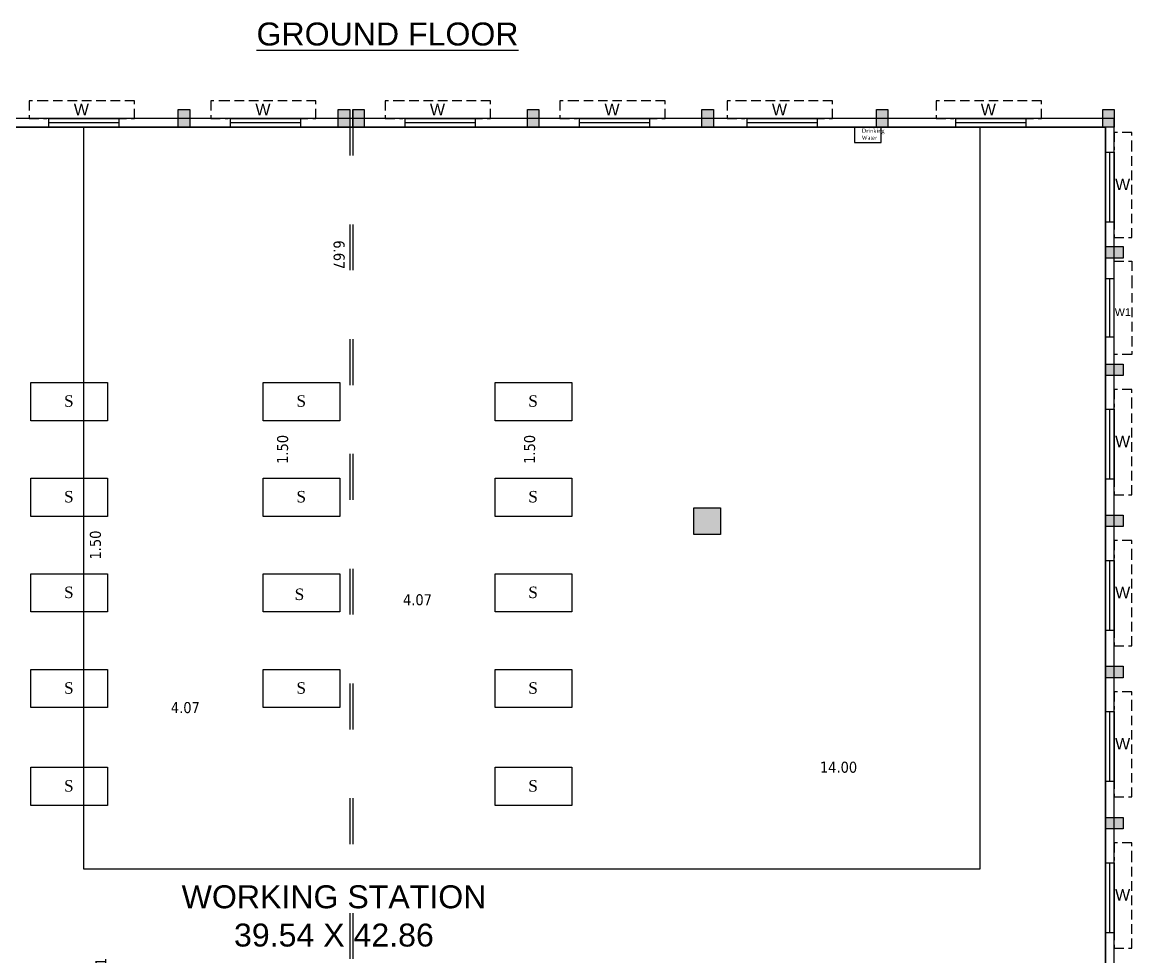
# Model space of a CAD drawing. Header units: metres. Extents: x 2292 to 2697, y 2134 to 2248.
# Drawn here: x 2525.07 to 2554.06, y 2167.69 to 2192.12 of the extents above; entities that cross this region are included whole.
import ezdxf

# ---------------------------------------------------------------- set-up
doc = ezdxf.new("R2010")
doc.units = ezdxf.units.M
doc.linetypes.add('ACAD_ISO03W100', pattern=[30, 12, -18])
doc.linetypes.add('DASHED', pattern=[0.75, 0.5, -0.25])
for name, color, linetype in [('BLK_1_COVERED_AREA', 140, 'Continuous'), ('BLK_1_FLR_1_REGULAR_ROOM_1', 4, 'Continuous'), ('BLK_1_FLR_1_ROOM_1_LIGHT_VENTILATION_1', 4, 'Continuous'), ('WORKSHOP_AREA', 121, 'Continuous')]:
    doc.layers.add(name, color=color, linetype=linetype)
doc.layers.add('BLK_1_FLR_1_BLT_UP_AREA', color=45, linetype='Continuous', plot=False)
doc.styles.add('CODE', font='tahoma.ttf')
doc.styles.add('DIM', font='swissc.ttf')
doc.styles.get("Standard").update_dxf_attribs({"font": 'arial.ttf'})
doc.styles.add('TIMES NEW ROMAN', font='times.ttf')
doc.dimstyles.new('Din', dxfattribs={"dimscale": 0, "dimtxt": 0.25, "dimasz": 0.1, "dimexe": 0.15, "dimexo": 0.15, "dimgap": 0.03, "dimtad": 0, "dimzin": 0, "dimdsep": 46, "dimtxsty": 'DIM', "dimblk": 'ARCHTICK', "dimcen": 0.09, "dimdle": 0.15, "dimse1": 1, "dimse2": 1, "dimclrd": 256, "dimclre": 256, "dimclrt": 7, "dimadec": 0, "dimazin": 3, "dimtfac": 1, "dimtofl": 0, "dimtmove": 1, "dimatfit": 3, "dimfxl": 0, "dimtolj": 1, "dimtzin": 0, "dimarcsym": 0})

# ---------------------------------------------------------------- blocks, each defined once
blk = doc.blocks.new('A$C4F610507')
blk.add_lwpolyline([(1.13, 0.03), (4.11, 0.03), (4.11, 1.74), (1.13, 1.74)], close=True)
blk = doc.blocks.new('*D475')
at = {"layer": 'Defpoints', "color": 0}
for p in [(2538.428, 2181.707), (2538.33, 2180.207), (2538.428, 2180.207)]:
    blk.add_point(p, dxfattribs=at)
at = {"insert": (2538.33, 2180.957), "char_height": 0.288, "attachment_point": 5, "rotation": 90, "style": 'CODE'}
blk.add_mtext('\\A1;1.50', dxfattribs=at)
blk = doc.blocks.new('*D476')
at = {"layer": 'Defpoints', "color": 0}
for p in [(2526.752, 2179.207), (2526.987, 2179.207), (2526.752, 2177.707)]:
    blk.add_point(p, dxfattribs=at)
at = {"insert": (2526.987, 2178.457), "char_height": 0.288, "attachment_point": 5, "rotation": 90, "style": 'CODE'}
blk.add_mtext('\\A1;1.50', dxfattribs=at)
blk = doc.blocks.new('*D484')
at = {"layer": 'Defpoints', "color": 0}
for p in [(2527.299, 2174.207), (2527.299, 2174.207), (2531.37, 2174.207)]:
    blk.add_point(p, dxfattribs=at)
at = {"insert": (2529.335, 2174.207), "char_height": 0.288, "attachment_point": 5, "style": 'CODE'}
blk.add_mtext('\\A1;4.07', dxfattribs=at)
blk = doc.blocks.new('*D308')
at = {"layer": 'Defpoints', "color": 0}
for p in [(2533.37, 2177.025), (2537.428, 2177.025), (2537.428, 2177.025)]:
    blk.add_point(p, dxfattribs=at)
at = {"insert": (2535.399, 2177.025), "char_height": 0.288, "attachment_point": 5, "style": 'CODE'}
blk.add_mtext('\\A1;4.07', dxfattribs=at)
blk = doc.blocks.new('*D485')
at = {"layer": 'Defpoints', "color": 0}
for p in [(2531.37, 2181.707), (2531.37, 2180.207), (2531.37, 2180.207)]:
    blk.add_point(p, dxfattribs=at)
at = {"insert": (2531.877, 2180.957), "char_height": 0.288, "attachment_point": 5, "rotation": 90, "style": 'CODE'}
blk.add_mtext('\\A1;1.50', dxfattribs=at)
blk = doc.blocks.new('*D486')
at = {"layer": 'Defpoints', "color": 0}
for p in [(2533.33, 2189.378), (2533.33, 2189.378), (2533.37, 2182.707)]:
    blk.add_point(p, dxfattribs=at)
at = {"insert": (2533.35, 2186.042), "char_height": 0.288, "attachment_point": 5, "rotation": 270.3478, "style": 'CODE'}
blk.add_mtext('\\A1;6.67', dxfattribs=at)
blk = doc.blocks.new('*D487')
at = {"layer": 'Defpoints', "color": 0}
for p in [(2526.299, 2171.648), (2526.299, 2162.934), (2527.131, 2162.934)]:
    blk.add_point(p, dxfattribs=at)
at = {"insert": (2527.131, 2167.291), "char_height": 0.288, "attachment_point": 5, "rotation": 90, "style": 'CODE'}
blk.add_mtext('\\A1;8.71', dxfattribs=at)
blk = doc.blocks.new('*D513')
at = {"layer": 'Defpoints', "color": 0}
for p in [(2539.428, 2172.648), (2553.372, 2172.648), (2553.372, 2172.648)]:
    blk.add_point(p, dxfattribs=at)
at = {"insert": (2546.4, 2172.648), "char_height": 0.288, "attachment_point": 5, "style": 'CODE'}
blk.add_mtext('\\A1;14.00', dxfattribs=at)

msp = doc.modelspace()

# ---------------------------------------------------------------- hatches: boundary and pattern name
h = msp.add_hatch(color=256)
h.dxf.hatch_style = 1
h.paths.add_polyline_path([(2529.44998, 2189.83798), (2529.14998, 2189.83798), (2529.14998, 2189.37798), (2529.44998, 2189.37798)])
h = msp.add_hatch(color=256)
h.dxf.hatch_style = 1
h.paths.add_polyline_path([(2533.62998, 2189.83798), (2533.32998, 2189.83798), (2533.32998, 2189.37798), (2533.62998, 2189.37798)])
h = msp.add_hatch(color=256)
h.dxf.hatch_style = 1
h.paths.add_polyline_path([(2534.00998, 2189.83798), (2533.70998, 2189.83798), (2533.70998, 2189.37798), (2534.00998, 2189.37798)])
h = msp.add_hatch(color=256)
h.dxf.hatch_style = 1
h.paths.add_polyline_path([(2538.56998, 2189.83798), (2538.26998, 2189.83798), (2538.26998, 2189.37798), (2538.56998, 2189.37798)])
h = msp.add_hatch(color=256)
h.dxf.hatch_style = 1
h.paths.add_polyline_path([(2543.12998, 2189.83798), (2542.82998, 2189.83798), (2542.82998, 2189.37798), (2543.12998, 2189.37798)])
h = msp.add_hatch(color=256)
h.dxf.hatch_style = 1
h.paths.add_polyline_path([(2547.68998, 2189.83798), (2547.38998, 2189.83798), (2547.38998, 2189.37798), (2547.68998, 2189.37798)])
h = msp.add_hatch(color=256)
h.dxf.hatch_style = 1
h.paths.add_polyline_path([(2553.6021, 2189.83798), (2553.3021, 2189.83798), (2553.3021, 2189.37798), (2553.6021, 2189.37798)])
h = msp.add_hatch(color=256)
h.dxf.hatch_style = 1
h.paths.add_polyline_path([(2553.3721, 2186.25798), (2553.3721, 2185.95798), (2553.8321, 2185.95798), (2553.8321, 2186.25798)])
h = msp.add_hatch(color=256)
h.dxf.hatch_style = 1
h.paths.add_polyline_path([(2553.3721, 2183.18798), (2553.3721, 2182.88798), (2553.8321, 2182.88798), (2553.8321, 2183.18798)])
h = msp.add_hatch(color=256)
h.dxf.hatch_style = 1
h.paths.add_polyline_path([(2542.61877, 2178.73169), (2543.31877, 2178.73169), (2543.31877, 2179.43169), (2542.61877, 2179.43169)])
h = msp.add_hatch(color=256)
h.dxf.hatch_style = 1
h.paths.add_polyline_path([(2553.3721, 2179.23798), (2553.3721, 2178.93798), (2553.8321, 2178.93798), (2553.8321, 2179.23798)])
h = msp.add_hatch(color=256)
h.dxf.hatch_style = 1
h.paths.add_polyline_path([(2553.3721, 2175.28798), (2553.3721, 2174.98798), (2553.8321, 2174.98798), (2553.8321, 2175.28798)])
h = msp.add_hatch(color=256)
h.dxf.hatch_style = 1
h.paths.add_polyline_path([(2553.3721, 2171.33798), (2553.3721, 2171.03798), (2553.8321, 2171.03798), (2553.8321, 2171.33798)])

# ---------------------------------------------------------------- linework, layer by layer
at = {"linetype": 'ACAD_ISO03W100', "ltscale": 0.1}
for p, q in [((2533.62998, 2189.83798), (2533.62998, 2146.05798)), ((2533.70998, 2189.83798), (2533.70998, 2146.05798))]:
    msp.add_line(p, q, dxfattribs=at)
for p, q in [((2527.60113, 2189.49298), (2525.77113, 2189.49298)), ((2532.34459, 2189.49298), (2530.51459, 2189.49298)), ((2536.90459, 2189.49298), (2535.07459, 2189.49298)), ((2541.46459, 2189.49298), (2539.63459, 2189.49298)), ((2545.84113, 2189.49298), (2544.01113, 2189.49298)), ((2551.29672, 2189.49298), (2549.46672, 2189.49298)), ((2553.4871, 2186.89508), (2553.4871, 2188.72508)), ((2553.4871, 2183.8969), (2553.4871, 2185.4169)), ((2553.4871, 2180.17477), (2553.4871, 2182.00477)), ((2553.4871, 2176.22477), (2553.4871, 2178.05477)), ((2553.4871, 2172.27477), (2553.4871, 2174.10477)), ((2553.4871, 2168.32477), (2553.4871, 2170.15477))]:
    msp.add_line(p, q)
at = {"linetype": 'DASHED', "ltscale": 0.5}
for points in [[(2527.544, 2189.60798), (2528.004, 2189.60798), (2528.004, 2190.06798), (2525.714, 2190.06798), (2525.254, 2190.06798), (2525.254, 2189.60798), (2525.714, 2189.60798)], [(2532.28746, 2189.60798), (2532.74746, 2189.60798), (2532.74746, 2190.06798), (2530.45746, 2190.06798), (2529.99746, 2190.06798), (2529.99746, 2189.60798), (2530.45746, 2189.60798)], [(2536.84746, 2189.60798), (2537.30746, 2189.60798), (2537.30746, 2190.06798), (2535.01746, 2190.06798), (2534.55746, 2190.06798), (2534.55746, 2189.60798), (2535.01746, 2189.60798)], [(2541.40746, 2189.60798), (2541.86746, 2189.60798), (2541.86746, 2190.06798), (2539.57746, 2190.06798), (2539.11746, 2190.06798), (2539.11746, 2189.60798), (2539.57746, 2189.60798)], [(2545.784, 2189.60798), (2546.244, 2189.60798), (2546.244, 2190.06798), (2543.954, 2190.06798), (2543.494, 2190.06798), (2543.494, 2189.60798), (2543.954, 2189.60798)], [(2551.23959, 2189.60798), (2551.69959, 2189.60798), (2551.69959, 2190.06798), (2549.40959, 2190.06798), (2548.94959, 2190.06798), (2548.94959, 2189.60798), (2549.40959, 2189.60798)], [(2553.6021, 2186.95222), (2553.6021, 2186.49222), (2554.0621, 2186.49222), (2554.0621, 2188.78222), (2554.0621, 2189.24222), (2553.6021, 2189.24222), (2553.6021, 2188.78222)], [(2553.6021, 2185.4169), (2553.6021, 2185.8769), (2554.0621, 2185.8769), (2554.0621, 2185.4169), (2554.0621, 2183.8969), (2554.0621, 2183.4369), (2553.6021, 2183.4369), (2553.6021, 2183.8969)], [(2553.6021, 2180.2319), (2553.6021, 2179.7719), (2554.0621, 2179.7719), (2554.0621, 2182.0619), (2554.0621, 2182.5219), (2553.6021, 2182.5219), (2553.6021, 2182.0619)], [(2553.6021, 2176.2819), (2553.6021, 2175.8219), (2554.0621, 2175.8219), (2554.0621, 2178.1119), (2554.0621, 2178.5719), (2553.6021, 2178.5719), (2553.6021, 2178.1119)], [(2553.6021, 2172.3319), (2553.6021, 2171.8719), (2554.0621, 2171.8719), (2554.0621, 2174.1619), (2554.0621, 2174.6219), (2553.6021, 2174.6219), (2553.6021, 2174.1619)], [(2553.6021, 2168.3819), (2553.6021, 2167.9219), (2554.0621, 2167.9219), (2554.0621, 2170.2119), (2554.0621, 2170.6719), (2553.6021, 2170.6719), (2553.6021, 2170.2119)]]:
    msp.add_lwpolyline(points, dxfattribs=at)
for points in [[(2529.44998, 2189.83798), (2529.44998, 2189.37798), (2529.14998, 2189.37798), (2529.14998, 2189.83798)], [(2533.62998, 2189.83798), (2533.62998, 2189.37798), (2533.32998, 2189.37798), (2533.32998, 2189.83798)], [(2534.00998, 2189.83798), (2534.00998, 2189.37798), (2533.70998, 2189.37798), (2533.70998, 2189.83798)], [(2538.56998, 2189.83798), (2538.56998, 2189.37798), (2538.26998, 2189.37798), (2538.26998, 2189.83798)], [(2543.12998, 2189.83798), (2543.12998, 2189.37798), (2542.82998, 2189.37798), (2542.82998, 2189.83798)], [(2547.68998, 2189.83798), (2547.68998, 2189.37798), (2547.38998, 2189.37798), (2547.38998, 2189.83798)], [(2553.6021, 2189.83798), (2553.6021, 2189.37798), (2553.3021, 2189.37798), (2553.3021, 2189.83798)], [(2525.77113, 2189.60798), (2527.60113, 2189.60798), (2527.60113, 2189.37798), (2525.77113, 2189.37798)], [(2530.51459, 2189.60798), (2532.34459, 2189.60798), (2532.34459, 2189.37798), (2530.51459, 2189.37798)], [(2535.07459, 2189.60798), (2536.90459, 2189.60798), (2536.90459, 2189.37798), (2535.07459, 2189.37798)], [(2539.63459, 2189.60798), (2541.46459, 2189.60798), (2541.46459, 2189.37798), (2539.63459, 2189.37798)], [(2544.01113, 2189.60798), (2545.84113, 2189.60798), (2545.84113, 2189.37798), (2544.01113, 2189.37798)], [(2549.46672, 2189.60798), (2551.29672, 2189.60798), (2551.29672, 2189.37798), (2549.46672, 2189.37798)], [(2553.6021, 2188.72508), (2553.6021, 2186.89508), (2553.3721, 2186.89508), (2553.3721, 2188.72508)], [(2553.3721, 2186.25798), (2553.8321, 2186.25798), (2553.8321, 2185.95798), (2553.3721, 2185.95798)], [(2553.3721, 2183.8969), (2553.6021, 2183.8969), (2553.6021, 2185.4169), (2553.3721, 2185.4169)], [(2553.3721, 2183.18798), (2553.8321, 2183.18798), (2553.8321, 2182.88798), (2553.3721, 2182.88798)], [(2553.6021, 2182.00477), (2553.6021, 2180.17477), (2553.3721, 2180.17477), (2553.3721, 2182.00477)], [(2542.61877, 2179.43169), (2543.31877, 2179.43169), (2543.31877, 2178.73169), (2542.61877, 2178.73169)], [(2553.3721, 2179.23798), (2553.8321, 2179.23798), (2553.8321, 2178.93798), (2553.3721, 2178.93798)], [(2553.6021, 2178.05477), (2553.6021, 2176.22477), (2553.3721, 2176.22477), (2553.3721, 2178.05477)], [(2553.3721, 2175.28798), (2553.8321, 2175.28798), (2553.8321, 2174.98798), (2553.3721, 2174.98798)], [(2553.6021, 2174.10477), (2553.6021, 2172.27477), (2553.3721, 2172.27477), (2553.3721, 2174.10477)], [(2553.3721, 2171.33798), (2553.8321, 2171.33798), (2553.8321, 2171.03798), (2553.3721, 2171.03798)], [(2553.6021, 2170.15477), (2553.6021, 2168.32477), (2553.3721, 2168.32477), (2553.3721, 2170.15477)]]:
    msp.add_lwpolyline(points, close=True)
msp.add_lwpolyline([(2524.16681, 2146.51798), (2539.63459, 2146.51798), (2553.3721, 2146.51798), (2553.3721, 2189.37798), (2513.8321, 2189.37798), (2513.8321, 2186.25798)])
at = {"ltscale": 5}
for points in [[(2525.29892, 2182.70685), (2527.29892, 2182.70685), (2527.29892, 2181.70685), (2525.29892, 2181.70685)], [(2531.37048, 2182.70685), (2533.37048, 2182.70685), (2533.37048, 2181.70685), (2531.37048, 2181.70685)], [(2537.42792, 2182.70685), (2539.42792, 2182.70685), (2539.42792, 2181.70685), (2537.42792, 2181.70685)], [(2525.29892, 2180.20685), (2527.29892, 2180.20685), (2527.29892, 2179.20685), (2525.29892, 2179.20685)], [(2531.37048, 2180.20685), (2533.37048, 2180.20685), (2533.37048, 2179.20685), (2531.37048, 2179.20685)], [(2537.42792, 2180.20685), (2539.42792, 2180.20685), (2539.42792, 2179.20685), (2537.42792, 2179.20685)], [(2525.29892, 2177.70685), (2527.29892, 2177.70685), (2527.29892, 2176.70685), (2525.29892, 2176.70685)], [(2531.37048, 2177.70685), (2533.37048, 2177.70685), (2533.37048, 2176.70685), (2531.37048, 2176.70685)], [(2537.42792, 2177.70685), (2539.42792, 2177.70685), (2539.42792, 2176.70685), (2537.42792, 2176.70685)], [(2525.29892, 2175.20685), (2527.29892, 2175.20685), (2527.29892, 2174.20685), (2525.29892, 2174.20685)], [(2531.37048, 2175.20685), (2533.37048, 2175.20685), (2533.37048, 2174.20685), (2531.37048, 2174.20685)]]:
    msp.add_lwpolyline(points, close=True, dxfattribs=at)
at = {"ltscale": 25}
for points in [[(2537.42792, 2175.20685), (2539.42792, 2175.20685), (2539.42792, 2174.20685), (2537.42792, 2174.20685)], [(2525.29892, 2172.64811), (2527.29892, 2172.64811), (2527.29892, 2171.64811), (2525.29892, 2171.64811)], [(2537.42792, 2172.64811), (2539.42792, 2172.64811), (2539.42792, 2171.64811), (2537.42792, 2171.64811)]]:
    msp.add_lwpolyline(points, close=True, dxfattribs=at)
at = {"layer": 'BLK_1_COVERED_AREA', "color": 140, "ltscale": 0.3}
msp.add_lwpolyline([(2513.6021, 2189.60798), (2513.6021, 2146.28798), (2553.6021, 2146.28798), (2553.6021, 2189.60798)], close=True, dxfattribs=at)
at = {"layer": 'BLK_1_FLR_1_BLT_UP_AREA', "color": 46, "lineweight": -2}
msp.add_lwpolyline([(2513.6021, 2189.60798), (2513.6021, 2146.28798), (2553.6021, 2146.28798), (2553.6021, 2189.60798)], close=True, dxfattribs=at)
at = {"layer": 'BLK_1_FLR_1_REGULAR_ROOM_1', "color": 4}
msp.add_lwpolyline([(2513.8321, 2183.06798), (2519.1807, 2183.06798), (2519.1807, 2189.37798), (2553.3721, 2189.37798), (2553.3721, 2152.52341), (2550.0221, 2152.50061), (2550.0221, 2149.47798), (2544.67349, 2149.47798), (2544.67349, 2146.51798), (2513.8321, 2146.51798), (2513.8321, 2159.47298), (2517.1821, 2159.47298), (2517.1821, 2165.33298), (2513.8321, 2165.33298)], close=True, dxfattribs=at)
at = {"layer": 'BLK_1_FLR_1_ROOM_1_LIGHT_VENTILATION_1', "color": 4}
msp.add_lwpolyline([(2526.68613, 2189.37798), (2550.08985, 2189.37798), (2550.08985, 2169.98704), (2526.68613, 2169.98704)], close=True, dxfattribs=at)
at = {"layer": 'WORKSHOP_AREA', "color": 121}
msp.add_lwpolyline([(2513.8321, 2183.06798), (2519.1807, 2183.06798), (2519.1807, 2189.37798), (2553.3721, 2189.37798), (2553.3721, 2152.52341), (2550.0221, 2152.50061), (2550.0221, 2149.47798), (2544.67349, 2149.47798), (2544.67349, 2146.51798), (2513.8321, 2146.51798), (2513.8321, 2159.47298), (2517.1821, 2159.47298), (2517.1821, 2165.33298), (2513.8321, 2165.33298)], close=True, dxfattribs=at)

# ---------------------------------------------------------------- block references
at = {"xscale": 0.231708614209945, "yscale": 0.231708614209945, "zscale": 0.231708614209945}
msp.add_blockref('A$C4F610507', (2546.55794, 2188.97444), dxfattribs=at)

# ---------------------------------------------------------------- texts
at = {"attachment_point": 1}
for s, width, insert, char_height in [('{\\LGROUND FLOOR}', 21.2045112, (2531.19434, 2192.11341), 0.6), ('{\\W4.094743; }W', 1.3393217, (2525.94386, 2189.99191), 0.3), ('{\\W4.094743; }W', 1.3393217, (2530.68732, 2189.99191), 0.3), ('{\\W4.094743; }W', 1.3393217, (2535.24732, 2189.99191), 0.3), ('{\\W4.094743; }W', 1.3393217, (2539.80732, 2189.99191), 0.3), ('{\\W4.094743; }W', 1.3393217, (2544.18386, 2189.99191), 0.3), ('{\\W4.094743; }W', 1.3393217, (2549.63946, 2189.99191), 0.3), ('{\\W4.094743; }W', 1.3393217, (2553.14846, 2188.03497), 0.3), ('{\\W6.279637; }W1', 1.3393217, (2553.13031, 2184.64414), 0.2), ('{\\W4.094743; }W', 1.3393217, (2553.14846, 2181.31466), 0.3), ('{\\W4.094743; }W', 1.3393217, (2553.14846, 2177.36466), 0.3), ('{\\W4.094743; }W', 1.3393217, (2553.14846, 2173.41466), 0.3), ('{\\W2.268823; }WORKING STATION \\P{\\W8.146679; }39.54 X 42.86', 8.9406224, (2528.70939, 2169.56347), 0.6), ('{\\W4.094743; }W', 1.3393217, (2553.14846, 2169.46466), 0.3)]:
    msp.add_mtext_dynamic_manual_height_columns(s, width=width, gutter_width=12.5, heights=[0], dxfattribs=dict(at, insert=insert, char_height=char_height))
at = {"insert": (2547.00233, 2189.33967), "char_height": 0.109096, "attachment_point": 1, "style": 'TIMES NEW ROMAN'}
msp.add_mtext_dynamic_manual_height_columns('Drinking \\PWater', width=0.3188985, gutter_width=1.49606, heights=[0], dxfattribs=at)
at = {"ltscale": 5, "char_height": 0.3, "attachment_point": 1}
for insert in [(2526.16427, 2182.37103), (2532.23583, 2182.37103), (2538.29326, 2182.37103), (2526.16427, 2179.87103), (2532.23583, 2179.87103), (2538.29326, 2179.87103), (2526.16427, 2177.37103), (2532.18988, 2177.31979), (2538.29326, 2177.37103), (2526.16427, 2174.87103), (2532.23583, 2174.87103)]:
    msp.add_mtext_dynamic_manual_height_columns('{\\fTimes New Roman|b0|i0|c0|p18;S}', width=0.3060281, gutter_width=1, heights=[0], dxfattribs=dict(at, insert=insert))
at = {"linetype": 'DASHED', "ltscale": 0.3, "char_height": 0.3, "attachment_point": 1}
for insert in [(2538.29326, 2174.87103), (2526.16427, 2172.3123), (2538.29326, 2172.3123)]:
    msp.add_mtext_dynamic_manual_height_columns('{\\fTimes New Roman|b0|i0|c0|p18;S}', width=0.3060281, gutter_width=1, heights=[0], dxfattribs=dict(at, insert=insert))

# ---------------------------------------------------------------- dimensions: what is measured, and where the dimension line sits
for p1, p2, distance, picture, middle in [((2533.37048, 2182.70685), (2533.32998, 2189.37798), 0, '*D486', (2533.35023, 2186.04242)), ((2538.42792, 2181.70685), (2538.42792, 2180.20685), -0.09777, '*D475', (2538.33015, 2180.95685)), ((2526.7516, 2177.70685), (2526.7516, 2179.20685), -0.2351, '*D476', (2526.9867, 2178.45685)), ((2531.37048, 2174.20685), (2527.29892, 2174.20685), 0, '*D484', (2529.3347, 2174.20685)), ((2526.29892, 2171.64811), (2526.29892, 2162.93362), 0.83199, '*D487', (2527.13092, 2167.29086))]:
    dim = msp.add_aligned_dim(p1=p1, p2=p2, distance=distance, dimstyle='Din', override={"dimscale": 0.096, "dimtxt": 3, "dimasz": 2.5, "dimexe": 2.8, "dimgap": 1.75, "dimpost": '\\X', "dimtxsty": 'CODE', "dimsah": 1, "dimdle": 2.8, "dimse1": 1, "dimse2": 1, "dimsd1": 1, "dimsd2": 1, "dimclrt": 256, "dimtmove": 2, "dimfxl": 2.8, "dimfxlon": 1, "dimtfillclr": 2, "dimlwd": 65535})
    dim.commit()
    dim.dimension.update_dxf_attribs({"geometry": picture, "text_midpoint": middle})
dim = msp.add_linear_dim(base=(2531.37048, 2180.20685), p1=(2531.37048, 2181.70685), p2=(2531.37048, 2180.20685), angle=270, dimstyle='Din', override={"dimscale": 0.096, "dimtxt": 3, "dimasz": 2.5, "dimexe": 2.8, "dimgap": 1.75, "dimpost": '\\X', "dimtxsty": 'CODE', "dimsah": 1, "dimdle": 2.8, "dimse1": 1, "dimse2": 1, "dimsd1": 1, "dimsd2": 1, "dimclrt": 256, "dimtmove": 2, "dimfxl": 2.8, "dimfxlon": 1, "dimtfillclr": 2, "dimlwd": 65535})
dim.commit()
dim.dimension.update_dxf_attribs({"geometry": '*D485', "text_midpoint": (2531.87738, 2180.95685), "dimtype": 161})
for p1, p2, text, picture, middle in [((2533.37048, 2177.0249), (2537.42792, 2177.0249), '4.07', '*D308', (2535.3992, 2177.0249)), ((2539.42792, 2172.64811), (2553.3721, 2172.64811), '14.00', '*D513', (2546.40001, 2172.64811))]:
    dim = msp.add_aligned_dim(p1=p1, p2=p2, distance=0, text=text, dimstyle='Din', override={"dimscale": 0.096, "dimtxt": 3, "dimasz": 2.5, "dimexe": 2.8, "dimgap": 1.75, "dimpost": '\\X', "dimtxsty": 'CODE', "dimsah": 1, "dimdle": 2.8, "dimse1": 1, "dimse2": 1, "dimsd1": 1, "dimsd2": 1, "dimclrt": 256, "dimtmove": 2, "dimfxl": 2.8, "dimfxlon": 1, "dimtfillclr": 2, "dimlwd": 65535})
    dim.commit()
    dim.dimension.update_dxf_attribs({"geometry": picture, "text_midpoint": middle})

doc.saveas('drawing.dxf')
